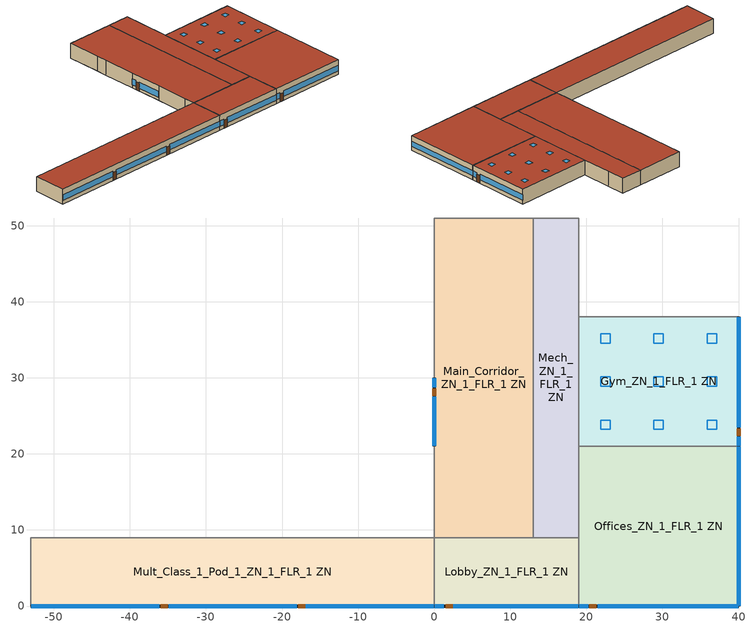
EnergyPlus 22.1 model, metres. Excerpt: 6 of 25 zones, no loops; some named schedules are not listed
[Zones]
Gym_ZN_1_FLR_1 ZN
 floor ground (Foundation F 126 Perim 170 Area 3570): 40,38 40,21 19,21 19,38 z0
 wall outside (Typical Insulated Steel Framed Exterior Wall R-12.99): 40,21 40,38 z0:4
 wall to Offices_ZN_1_FLR_1 ZN (Typical Interior Wall): 19,21 40,21 z0:4
 wall to Kitchen_ZN_1_FLR_1 ZN (Typical Interior Wall): 40,38 19,38 z0:4
 wall to Mech_ZN_1_FLR_1 ZN (Typical Interior Wall): 19,38 19,21 z0:4
 window (U 0.45 SHGC 0.25 Simple Glazing Window Weighted U-0.45 SHGC 0.25): 40,21.05 40,22.27 / 40,23.49 40,37.95 z0.99:2.51
 door (Typical Insulated Metal Door R-2.7): 40,22.38 40,23.3 z0:2.13
 roof outside (Typical IEAD Roof - Highly Reflective R-25.64): 40,21 40,38 19,38 19,21 z4
 skylight (U 0.55 SHGC 0.35 Simple Glazing Window U-0.55 SHGC 0.35): 21.89,23.22 23.11,23.22 23.11,24.44 21.89,24.44 z4; 28.89,23.22 30.11,23.22 30.11,24.44 28.89,24.44 z4; 35.89,23.22 37.11,23.22 37.11,24.44 35.89,24.44 z4; 21.89,28.89 23.11,28.89 23.11,30.11 21.89,30.11 z4; 28.89,28.89 30.11,28.89 30.11,30.11 28.89,30.11 z4; 35.89,28.89 37.11,28.89 37.11,30.11 35.89,30.11 z4; 21.89,34.56 23.11,34.56 23.11,35.78 21.89,35.78 z4; 28.89,34.56 30.11,34.56 30.11,35.78 28.89,35.78 z4; 35.89,34.56 37.11,34.56 37.11,35.78 35.89,35.78 z4
Lobby_ZN_1_FLR_1 ZN
 floor ground (Foundation F 126 Perim 190 Area 1710): 19,9 19,0 0,0 0,9 z0
 wall outside (Typical Insulated Steel Framed Exterior Wall R-12.99): 0,0 19,0 z0:4
 wall to Offices_ZN_1_FLR_1 ZN (Typical Interior Wall): 19,0 19,9 z0:4
 wall to Mech_ZN_1_FLR_1 ZN (Typical Interior Wall): 19,9 13,9 z0:4
 wall to Main_Corridor_ZN_1_FLR_1 ZN (Typical Interior Wall): 13,9 0,9 z0:4
 wall to Mult_Class_1_Pod_1_ZN_1_FLR_1 ZN (Typical Interior Wall): 0,9 0,0 z0:4
 window (U 0.45 SHGC 0.25 Simple Glazing Window Weighted U-0.45 SHGC 0.25): 0.05,0 1.27,0 / 2.49,0 18.95,0 z1:2.51
 door (Typical Insulated Metal Door R-2.7): 1.5,0 2.41,0 z0:2.13
 roof outside (Typical IEAD Roof - Highly Reflective R-25.64): 19,0 19,9 0,9 0,0 z4
Main_Corridor_ZN_1_FLR_1 ZN
 floor ground (Foundation F 126 Perim 90 Area 5460): 13,51 13,9 0,9 0,51 z0
 wall outside (Typical Insulated Steel Framed Exterior Wall R-12.99): 0,30 0,21 z0:4
 wall to Mech_ZN_1_FLR_1 ZN (Typical Interior Wall): 13,9 13,51 z0:4
 wall to Bath_ZN_1_FLR_1 ZN (Typical Interior Wall): 13,51 0,51 z0:4
 wall to Mult_Class_2_Pod_2_ZN_1_FLR_1 ZN (Typical Interior Wall): 0,51 0,42 z0:4
 wall to Corridor_Pod_2_ZN_1_FLR_1 ZN (Typical Interior Wall): 0,42 0,39 z0:4
 wall to Mult_Class_1_Pod_2_ZN_1_FLR_1 ZN (Typical Interior Wall): 0,39 0,30 z0:4
 wall to Mult_Class_2_Pod_1_ZN_1_FLR_1 ZN (Typical Interior Wall): 0,21 0,12 z0:4
 wall to Corridor_Pod_1_ZN_1_FLR_1 ZN (Typical Interior Wall): 0,12 0,9 z0:4
 window (U 0.45 SHGC 0.25 Simple Glazing Window Weighted U-0.45 SHGC 0.25): 0,29.95 0,28.73 / 0,27.51 0,21.05 z0.88:2.52
 door (Typical Insulated Metal Door R-2.7): 0,28.58 0,27.67 z0:2.13
 roof outside (Typical IEAD Roof - Highly Reflective R-25.64): 13,9 13,51 0,51 0,9 z4
Mech_ZN_1_FLR_1 ZN
 floor ground (Foundation F 126 Perim 0 Area 2520): 19,51 19,9 13,9 13,51 z0
 wall to Offices_ZN_1_FLR_1 ZN (Typical Interior Wall): 19,9 19,21 z0:4
 wall to Kitchen_ZN_1_FLR_1 ZN (Typical Interior Wall): 19,38 19,46 z0:4
 wall to Cafeteria_ZN_1_FLR_1 ZN (Typical Interior Wall): 19,46 19,51 z0:4
 wall to Bath_ZN_1_FLR_1 ZN (Typical Interior Wall): 19,51 13,51 z0:4
 roof outside (Typical IEAD Roof - Highly Reflective R-25.64): 19,9 19,51 13,51 13,9 z4
Mult_Class_1_Pod_1_ZN_1_FLR_1 ZN
 floor ground (Foundation F 126 Perim 530 Area 4770): 0,9 0,0 -53,0 -53,9 z0
 wall outside (Typical Insulated Steel Framed Exterior Wall R-12.99): -53,0 0,0 z0:4
 wall to Corridor_Pod_1_ZN_1_FLR_1 ZN (Typical Interior Wall): 0,9 -53,9 z0:4
 wall to Corner_Class_1_Pod_1_ZN_1_FLR_1 ZN (Typical Interior Wall): -53,9 -53,0 z0:4
 window (U 0.45 SHGC 0.25 Simple Glazing Window Weighted U-0.45 SHGC 0.25): -52.95,0 -36.13,0 / -34.91,0 -18.09,0 / -16.87,0 -0.05,0 z1.03:2.5
 door (Typical Insulated Metal Door R-2.7): -35.94,0 -35.02,0 / -17.88,0 -16.97,0 z0:2.13
 roof outside (Typical IEAD Roof - Highly Reflective R-25.64): 0,0 0,9 -53,9 -53,0 z4
Offices_ZN_1_FLR_1 ZN
 floor ground (Foundation F 126 Perim 420 Area 4410): 40,21 40,0 19,0 19,21 z0
 wall outside (Typical Insulated Steel Framed Exterior Wall R-12.99): 19,0 40,0 40,21 z0:4
 window (U 0.45 SHGC 0.25 Simple Glazing Window Weighted U-0.45 SHGC 0.25): 19.05,0 20.27,0 / 21.49,0 39.95,0 z1.01:2.51; 40,0.05 40,20.95 z1.1:2.51
 door (Typical Insulated Metal Door R-2.7): 20.39,0 21.3,0 z0:2.13
 roof outside (Typical IEAD Roof - Highly Reflective R-25.64): 40,0 40,21 19,21 19,0 z4
[Building]
-PrimarySchool-ASHRAE 169-2013-3C created: 2022-11-21 15:11:42 -0700: North Axis {deg}=0; Terrain=City; Loads Convergence Tolerance Value {W}=0.04; Temperature Convergence Tolerance Value {deltaC}=0.2; Solar Distribution=FullInteriorAndExterior; Maximum Number of Warmup Days=25; Minimum Number of Warmup Days=6
[Site:Location]
San Diego-Brown Field Muni AP_CA_USA: Latitude {deg}=32.58; Longitude {deg}=-116.98; Time Zone {hr}=-8; Elevation {m}=159
[Site:GroundTemperature:FCfactorMethod]
January Ground Temperature {C}=18.8; February Ground Temperature {C}=14.3; March Ground Temperature {C}=13.6; April Ground Temperature {C}=13.2; May Ground Temperature {C}=13.3; June Ground Temperature {C}=12.6; July Ground Temperature {C}=15.3; August Ground Temperature {C}=15.6; September Ground Temperature {C}=17.7; October Ground Temperature {C}=19.4; November Ground Temperature {C}=19.7; December Ground Temperature {C}=18.5
[Site:WaterMainsTemperature]
Calculation Method=Correlation; Annual Average Outdoor Air Temperature {C}=16; Maximum Difference In Monthly Average Outdoor Air Temperatures {deltaC}=7.1
[SizingPeriod:DesignDay] Day of Month=21; Dry-Bulb Temperature Range Modifier Type=DefaultMultipliers; Humidity Condition Type=Wetbulb; Barometric Pressure {Pa}=99429; Rain Indicator=No; Snow Indicator=No; Daylight Saving Time Indicator=No; Begin Environment Reset Mode=FullResetAtBeginEnvironment
Name | Month | Day Type | Maximum Dry-Bulb Temperature {C} | Daily Dry-Bulb Temperature Range {deltaC} | Wetbulb or DewPoint at Maximum Dry-Bulb {C} | Wind Speed {m/s} | Wind Direction {deg} | Solar Model Indicator | ASHRAE Clear Sky Optical Depth for Beam Irradiance (taub) | ASHRAE Clear Sky Optical Depth for Diffuse Irradiance (taud) | Sky Clearness
San.Diego-Brown.Field.Muni.AP_CA_USA Ann Clg .4% Condns DB=>MWB | 8 | SummerDesignDay | 31.3 | 8.9 | 18.4 | 4.1 | 280 | ASHRAETau | 0.412 | 2.276
San.Diego-Brown.Field.Muni.AP_CA_USA Ann Htg 99.6% Condns DB | 12 | WinterDesignDay | 3.8 | 0 | 3.8 | 3 | 120 | ASHRAEClearSky |  |  | 0
[Material]
Name | Roughness | Thickness {m} | Conductivity {W/m-K} | Density {kg/m3} | Specific Heat {J/kg-K} | Thermal Absorptance | Solar Absorptance | Visible Absorptance
25mm Stucco | Smooth | 0.0254 | 0.72 | 1856 | 840 | 0.9 | 0.7 | 0.7
5/8 in. Gypsum Board | MediumSmooth | 0.0159 | 0.16 | 800 | 1090 | 0.9 | 0.7 | 0.7
F08 Metal surface; Metal Roof Surface | Smooth | 0.0008 | 45.28 | 7824 | 500 | 0.9 | 0.7 | 0.7
G01 13mm gypsum board | Smooth | 0.0127 | 0.16 | 800 | 1090 | 0.9 | 0.7 | 0.5
Roof Membrane - Highly Reflective | VeryRough | 0.0095 | 0.16 | 1121.29 | 1460 | 0.75 | 0.45 | 0.7
Std Wood 6inch | MediumSmooth | 0.15 | 0.12 | 540 | 1210 | 0.9 | 0.7 | 0.7
[Material:NoMass] Roughness=Smooth; Thermal Absorptance=0.9; Solar Absorptance=0.7; Visible Absorptance=0.7
Name | Thermal Resistance {m2-K/W}
Typical Insulation R-1.85 | 0.326262
Typical Insulation R-10.81 | 1.90342
Typical Insulation R-24.52 | 4.31889
[WindowMaterial:SimpleGlazingSystem]
Name | U-Factor {W/m2-K} | Solar Heat Gain Coefficient
U 0.45 SHGC 0.25 Simple Glazing U-0.45 SHGC 0.25 | 2.55522 | 0.25
U 0.55 SHGC 0.35 Simple Glazing U-0.55 SHGC 0.35 | 3.12304 | 0.35
[Construction]
InteriorFurnishings: Std Wood 6inch
Typical IEAD Roof - Highly Reflective R-25.64: Roof Membrane - Highly Reflective, Typical Insulation R-24.52, Metal Roof Surface
Typical Insulated Metal Door R-2.7: F08 Metal surface, Typical Insulation R-1.85
Typical Insulated Steel Framed Exterior Wall R-12.99: 25mm Stucco, 5/8 in. Gypsum Board, Typical Insulation R-10.81, 5/8 in. Gypsum Board
Typical Interior Wall: G01 13mm gypsum board, G01 13mm gypsum board
U 0.45 SHGC 0.25 Simple Glazing Window Weighted U-0.45 SHGC 0.25: U 0.45 SHGC 0.25 Simple Glazing U-0.45 SHGC 0.25
U 0.55 SHGC 0.35 Simple Glazing Window U-0.55 SHGC 0.35: U 0.55 SHGC 0.35 Simple Glazing U-0.55 SHGC 0.35
[Construction:FfactorGroundFloor] F-Factor {W/m-K}=1.26344
Name | Area {m2} | PerimeterExposed {m}
Foundation F 126 Perim 0 Area 2520 | 252 | 0
Foundation F 126 Perim 170 Area 3570 | 357 | 17
Foundation F 126 Perim 190 Area 1710 | 171 | 19
Foundation F 126 Perim 420 Area 4410 | 441 | 42
Foundation F 126 Perim 530 Area 4770 | 477 | 53
Foundation F 126 Perim 90 Area 5460 | 546 | 9
[Zone] Multiplier=1; Part of Total Floor Area=Yes
Gym_ZN_1_FLR_1 ZN; Lobby_ZN_1_FLR_1 ZN; Main_Corridor_ZN_1_FLR_1 ZN; Mech_ZN_1_FLR_1 ZN; Mult_Class_1_Pod_1_ZN_1_FLR_1 ZN; Offices_ZN_1_FLR_1 ZN
[InternalMass] Construction=InteriorFurnishings
Name | Zone or ZoneList | Surface Area {m2}
Gym_ZN_1_FLR_1 Mass | Gym_ZN_1_FLR_1 ZN | 714
Lobby_ZN_1_FLR_1 Mass | Lobby_ZN_1_FLR_1 ZN | 342
Main_Corridor_ZN_1_FLR_1 Mass | Main_Corridor_ZN_1_FLR_1 ZN | 1092
Mech_ZN_1_FLR_1 Mass | Mech_ZN_1_FLR_1 ZN | 504
Mult_Class_1_Pod_1_ZN_1_FLR_1 Mass | Mult_Class_1_Pod_1_ZN_1_FLR_1 ZN | 954
Offices_ZN_1_FLR_1 Mass | Offices_ZN_1_FLR_1 ZN | 882
[ZoneInfiltration:DesignFlowRate] Schedule=SchoolPrimary INFIL_SCH_PNNL; Design Flow Rate Calculation Method=Flow/ExteriorArea; Constant Term Coefficient=0; Temperature Term Coefficient=0; Velocity Term Coefficient=0.224; Velocity Squared Term Coefficient=0
Name | Zone or ZoneList | Flow per Exterior Surface Area {m3/s-m2}
Gym_ZN_1_FLR_1 Infiltration | Gym_ZN_1_FLR_1 ZN | 9.11317e-05
Lobby_ZN_1_FLR_1 Infiltration | Lobby_ZN_1_FLR_1 ZN | 0.000175253
Main_Corridor_ZN_1_FLR_1 Infiltration | Main_Corridor_ZN_1_FLR_1 ZN | 3.52313e-05
Mult_Class_1_Pod_1_ZN_1_FLR_1 Infiltration | Mult_Class_1_Pod_1_ZN_1_FLR_1 ZN | 0.000175253
Offices_ZN_1_FLR_1 Infiltration | Offices_ZN_1_FLR_1 ZN | 0.000157124
[Daylighting:Controls] Lighting Control Type=Stepped; Minimum Input Power Fraction for Continuous or ContinuousOff Dimming Control=0.3; Minimum Light Output Fraction for Continuous or ContinuousOff Dimming Control=0.2; Number of Stepped Control Steps=3; Probability Lighting will be Reset When Needed in Manual Stepped Control=1; Glare Calculation Azimuth Angle of View Direction Clockwise from Zone y-Axis {deg}=-0; Maximum Allowable Discomfort Glare Index=22
Name | Zone or Space | Glare Calculation Daylighting Reference Point | Daylighting Reference Point Name 1 | Fraction of Lights Controlled by Reference Point 1 | Illuminance Setpoint at Reference Point 1 {lux} | Daylighting Reference Point Name 2 | Fraction of Lights Controlled by Reference Point 2 | Illuminance Setpoint at Reference Point 2 {lux}
Gym_ZN_1_FLR_1 ZN DaylightingControls | Gym_ZN_1_FLR_1 ZN | Gym_ZN_1_FLR_1 Daylt Sensor 1 | Gym_ZN_1_FLR_1 Daylt Sensor 1 | 0.487 | 538 | Gym_ZN_1_FLR_1 Daylt Sensor 2 | 0.487 | 538
Lobby_ZN_1_FLR_1 ZN DaylightingControls | Lobby_ZN_1_FLR_1 ZN | Lobby_ZN_1_FLR_1 Daylt Sensor 1 | Lobby_ZN_1_FLR_1 Daylt Sensor 1 | 0.279 | 269 | Lobby_ZN_1_FLR_1 Daylt Sensor 2 | 0.279 | 269
Main_Corridor_ZN_1_FLR_1 ZN DaylightingControls | Main_Corridor_ZN_1_FLR_1 ZN | Main_Corridor_ZN_1_FLR_1 Daylt Sensor 1 | Main_Corridor_ZN_1_FLR_1 Daylt Sensor 1 | 0.053 | 375 | Main_Corridor_ZN_1_FLR_1 Daylt Sensor 2 | 0.053 | 375
Mult_Class_1_Pod_1_ZN_1_FLR_1 ZN DaylightingControls | Mult_Class_1_Pod_1_ZN_1_FLR_1 ZN | Mult_Class_1_Pod_1_ZN_1_FLR_1 Daylt Sensor 1 | Mult_Class_1_Pod_1_ZN_1_FLR_1 Daylt Sensor 1 | 0.278 | 377 | Mult_Class_1_Pod_1_ZN_1_FLR_1 Daylt Sensor 2 | 0.278 | 377
Offices_ZN_1_FLR_1 ZN DaylightingControls | Offices_ZN_1_FLR_1 ZN | Offices_ZN_1_FLR_1 Daylt Sensor 1 | Offices_ZN_1_FLR_1 Daylt Sensor 1 | 0.224 | 323 | Offices_ZN_1_FLR_1 Daylt Sensor 2 | 0.196 | 323
[Exterior:Lights] Control Option=AstronomicalClock
Name | Schedule | Design Level {W}
NonDimming Exterior Lights Def | SchoolPrimary Exterior_lighting_schedule_a | 150.48
Occ Sensing Exterior Lights Def | SchoolPrimary Exterior_lighting_schedule_b_2016 | 2233.154
[EnergyManagementSystem:Sensor]
Name | Output:Variable or Output:Meter Index Key | Output:Variable or Output:Meter
Business_Sensor | SchoolPrimary_BUSINESS_SCH | Schedule Value
Facility_Int_LTG |  | InteriorLights:Electricity
Mains_Water_Temp_Sen | Environment | Site Mains Water Temperature
[EnergyManagementSystem:Actuator]
Name | Actuated Component Unique | Actuated Component Type | Actuated Component Control Type
Bath_ZN_1_FLR_1ZN_Light1_Actuator | Bath_ZN_1_FLR_1 ZN PrimarySchool Restroom Lights | Lights | Electricity Rate
Cafeteria_ZN_1_FLR_1ZN_Light1_Actuator | Cafeteria_ZN_1_FLR_1 ZN PrimarySchool Cafeteria Lights | Lights | Electricity Rate
Computer_Class_ZN_1_FLR_1ZN_Light1_Actuator | Computer_Class_ZN_1_FLR_1 ZN PrimarySchool ComputerRoom Lights | Lights | Electricity Rate
Corner_Class_1_Pod_1_ZN_1_FLR_1ZN_Light1_Actuator; Corner_Class_1_Pod_2_ZN_1_FLR_1ZN_Light1_Actuator; Corner_Class_1_Pod_3_ZN_1_FLR_1ZN_Light1_Actuator; Corner_Class_2_Pod_1_ZN_1_FLR_1ZN_Light1_Actuator; Corner_Class_2_Pod_2_ZN_1_FLR_1ZN_Light1_Actuator; Corner_Class_2_Pod_3_ZN_1_FLR_1ZN_Light1_Actuator; Mult_Class_1_Pod_1_ZN_1_FLR_1ZN_Light1_Actuator; Mult_Class_1_Pod_2_ZN_1_FLR_1ZN_Light1_Actuator; Mult_Class_1_Pod_3_ZN_1_FLR_1ZN_Light1_Actuator; Mult_Class_2_Pod_1_ZN_1_FLR_1ZN_Light1_Actuator; Mult_Class_2_Pod_2_ZN_1_FLR_1ZN_Light1_Actuator; Mult_Class_2_Pod_3_ZN_1_FLR_1ZN_Light1_Actuator | Corner_Class_1_Pod_1_ZN_1_FLR_1 ZN PrimarySchool Classroom Lights | Lights | Electricity Rate
Corridor_Pod_1_ZN_1_FLR_1ZN_Light1_Actuator; Corridor_Pod_2_ZN_1_FLR_1ZN_Light1_Actuator; Corridor_Pod_3_ZN_1_FLR_1ZN_Light1_Actuator; Main_Corridor_ZN_1_FLR_1ZN_Light1_Actuator | Corridor_Pod_1_ZN_1_FLR_1 ZN PrimarySchool Corridor Lights | Lights | Electricity Rate
Gym_ZN_1_FLR_1ZN_Light1_Actuator | Gym_ZN_1_FLR_1 ZN PrimarySchool Gym Lights | Lights | Electricity Rate
Kitchen_ZN_1_FLR_1ZN_Light1_Actuator | Kitchen_ZN_1_FLR_1 ZN PrimarySchool Kitchen Lights | Lights | Electricity Rate
Library_Media_Center_ZN_1_FLR_1ZN_Light1_Actuator | Library_Media_Center_ZN_1_FLR_1 ZN PrimarySchool Library Lights | Lights | Electricity Rate
Lobby_ZN_1_FLR_1ZN_Light1_Actuator | Lobby_ZN_1_FLR_1 ZN PrimarySchool Lobby Lights | Lights | Electricity Rate
Mains_Water_Temp_Act | Mains Water Temperature | Schedule:Constant | Schedule Value
Mech_ZN_1_FLR_1ZN_Light1_Actuator | Mech_ZN_1_FLR_1 ZN PrimarySchool Mechanical Lights | Lights | Electricity Rate
Offices_ZN_1_FLR_1ZN_Light1_Actuator | Offices_ZN_1_FLR_1 ZN PrimarySchool Office Lights | Lights | Electricity Rate
[EnergyManagementSystem:Program]
Mains_Water_Prg: SET Mains_Water_Temp_Act = Mains_Water_Temp_Sen
SET_Bath_ZN_1_FLR_1ZN_Light_EMS_Program: SET Bath_ZN_1_FLR_1ZN_LSr_IP=0.093*Bath_ZN_1_FLR_1ZN_LSr/Bath_ZN_1_FLR_1ZN_Area; IF (Business_Sensor <= 0) && (Bath_ZN_1_FLR_1ZN_LSr_IP >= 0.02); SET Bath_ZN_1_FLR_1ZN_Light1_Actuator = 0.02*Bath_ZN_1_FLR_1ZN_Area/0.09290304; ELSE; SET Bath_ZN_1_FLR_1ZN_Light1_Actuator = NULL; ENDIF
SET_Cafeteria_ZN_1_FLR_1ZN_Light_EMS_Program: SET Cafeteria_ZN_1_FLR_1ZN_LSr_IP=0.093*Cafeteria_ZN_1_FLR_1ZN_LSr/Cafeteria_ZN_1_FLR_1ZN_Area; IF (Business_Sensor <= 0) && (Cafeteria_ZN_1_FLR_1ZN_LSr_IP >= 0.02); SET Cafeteria_ZN_1_FLR_1ZN_Light1_Actuator = 0.02*Cafeteria_ZN_1_FLR_1ZN_Area/0.09290304; ELSE; SET Cafeteria_ZN_1_FLR_1ZN_Light1_Actuator = NULL; ENDIF
SET_Computer_Class_ZN_1_FLR_1ZN_Light_EMS_Program: SET Computer_Class_ZN_1_FLR_1ZN_LSr_IP=0.093*Computer_Class_ZN_1_FLR_1ZN_LSr/Computer_Class_ZN_1_FLR_1ZN_Area; IF (Business_Sensor <= 0) && (Computer_Class_ZN_1_FLR_1ZN_LSr_IP >= 0.02); SET Computer_Class_ZN_1_FLR_1ZN_Light1_Actuator = 0.02*Computer_Class_ZN_1_FLR_1ZN_Area/0.09290304; ELSE; SET Computer_Class_ZN_1_FLR_1ZN_Light1_Actuator = NULL; ENDIF
SET_Corner_Class_1_Pod_1_ZN_1_FLR_1ZN_Light_EMS_Program: SET Corner_Class_1_Pod_1_ZN_1_FLR_1ZN_LSr_IP=0.093*Corner_Class_1_Pod_1_ZN_1_FLR_1ZN_LSr/Corner_Class_1_Pod_1_ZN_1_FLR_1ZN_Area; IF (Business_Sensor <= 0) && (Corner_Class_1_Pod_1_ZN_1_FLR_1ZN_LSr_IP >= 0.02); SET Corner_Class_1_Pod_1_ZN_1_FLR_1ZN_Light1_Actuator = 0.02*Corner_Class_1_Pod_1_ZN_1_FLR_1ZN_Area/0.09290304; ELSE; SET Corner_Class_1_Pod_1_ZN_1_FLR_1ZN_Light1_Actuator = NULL; ENDIF
SET_Corner_Class_1_Pod_2_ZN_1_FLR_1ZN_Light_EMS_Program: SET Corner_Class_1_Pod_2_ZN_1_FLR_1ZN_LSr_IP=0.093*Corner_Class_1_Pod_2_ZN_1_FLR_1ZN_LSr/Corner_Class_1_Pod_2_ZN_1_FLR_1ZN_Area; IF (Business_Sensor <= 0) && (Corner_Class_1_Pod_2_ZN_1_FLR_1ZN_LSr_IP >= 0.02); SET Corner_Class_1_Pod_2_ZN_1_FLR_1ZN_Light1_Actuator = 0.02*Corner_Class_1_Pod_2_ZN_1_FLR_1ZN_Area/0.09290304; ELSE; SET Corner_Class_1_Pod_2_ZN_1_FLR_1ZN_Light1_Actuator = NULL; ENDIF
SET_Corner_Class_1_Pod_3_ZN_1_FLR_1ZN_Light_EMS_Program: SET Corner_Class_1_Pod_3_ZN_1_FLR_1ZN_LSr_IP=0.093*Corner_Class_1_Pod_3_ZN_1_FLR_1ZN_LSr/Corner_Class_1_Pod_3_ZN_1_FLR_1ZN_Area; IF (Business_Sensor <= 0) && (Corner_Class_1_Pod_3_ZN_1_FLR_1ZN_LSr_IP >= 0.02); SET Corner_Class_1_Pod_3_ZN_1_FLR_1ZN_Light1_Actuator = 0.02*Corner_Class_1_Pod_3_ZN_1_FLR_1ZN_Area/0.09290304; ELSE; SET Corner_Class_1_Pod_3_ZN_1_FLR_1ZN_Light1_Actuator = NULL; ENDIF
SET_Corner_Class_2_Pod_1_ZN_1_FLR_1ZN_Light_EMS_Program: SET Corner_Class_2_Pod_1_ZN_1_FLR_1ZN_LSr_IP=0.093*Corner_Class_2_Pod_1_ZN_1_FLR_1ZN_LSr/Corner_Class_2_Pod_1_ZN_1_FLR_1ZN_Area; IF (Business_Sensor <= 0) && (Corner_Class_2_Pod_1_ZN_1_FLR_1ZN_LSr_IP >= 0.02); SET Corner_Class_2_Pod_1_ZN_1_FLR_1ZN_Light1_Actuator = 0.02*Corner_Class_2_Pod_1_ZN_1_FLR_1ZN_Area/0.09290304; ELSE; SET Corner_Class_2_Pod_1_ZN_1_FLR_1ZN_Light1_Actuator = NULL; ENDIF
SET_Corner_Class_2_Pod_2_ZN_1_FLR_1ZN_Light_EMS_Program: SET Corner_Class_2_Pod_2_ZN_1_FLR_1ZN_LSr_IP=0.093*Corner_Class_2_Pod_2_ZN_1_FLR_1ZN_LSr/Corner_Class_2_Pod_2_ZN_1_FLR_1ZN_Area; IF (Business_Sensor <= 0) && (Corner_Class_2_Pod_2_ZN_1_FLR_1ZN_LSr_IP >= 0.02); SET Corner_Class_2_Pod_2_ZN_1_FLR_1ZN_Light1_Actuator = 0.02*Corner_Class_2_Pod_2_ZN_1_FLR_1ZN_Area/0.09290304; ELSE; SET Corner_Class_2_Pod_2_ZN_1_FLR_1ZN_Light1_Actuator = NULL; ENDIF
SET_Corner_Class_2_Pod_3_ZN_1_FLR_1ZN_Light_EMS_Program: SET Corner_Class_2_Pod_3_ZN_1_FLR_1ZN_LSr_IP=0.093*Corner_Class_2_Pod_3_ZN_1_FLR_1ZN_LSr/Corner_Class_2_Pod_3_ZN_1_FLR_1ZN_Area; IF (Business_Sensor <= 0) && (Corner_Class_2_Pod_3_ZN_1_FLR_1ZN_LSr_IP >= 0.02); SET Corner_Class_2_Pod_3_ZN_1_FLR_1ZN_Light1_Actuator = 0.02*Corner_Class_2_Pod_3_ZN_1_FLR_1ZN_Area/0.09290304; ELSE; SET Corner_Class_2_Pod_3_ZN_1_FLR_1ZN_Light1_Actuator = NULL; ENDIF
SET_Corridor_Pod_1_ZN_1_FLR_1ZN_Light_EMS_Program: SET Corridor_Pod_1_ZN_1_FLR_1ZN_LSr_IP=0.093*Corridor_Pod_1_ZN_1_FLR_1ZN_LSr/Corridor_Pod_1_ZN_1_FLR_1ZN_Area; IF (Business_Sensor <= 0) && (Corridor_Pod_1_ZN_1_FLR_1ZN_LSr_IP >= 0.02); SET Corridor_Pod_1_ZN_1_FLR_1ZN_Light1_Actuator = 0.02*Corridor_Pod_1_ZN_1_FLR_1ZN_Area/0.09290304; ELSE; SET Corridor_Pod_1_ZN_1_FLR_1ZN_Light1_Actuator = NULL; ENDIF
SET_Corridor_Pod_2_ZN_1_FLR_1ZN_Light_EMS_Program: SET Corridor_Pod_2_ZN_1_FLR_1ZN_LSr_IP=0.093*Corridor_Pod_2_ZN_1_FLR_1ZN_LSr/Corridor_Pod_2_ZN_1_FLR_1ZN_Area; IF (Business_Sensor <= 0) && (Corridor_Pod_2_ZN_1_FLR_1ZN_LSr_IP >= 0.02); SET Corridor_Pod_2_ZN_1_FLR_1ZN_Light1_Actuator = 0.02*Corridor_Pod_2_ZN_1_FLR_1ZN_Area/0.09290304; ELSE; SET Corridor_Pod_2_ZN_1_FLR_1ZN_Light1_Actuator = NULL; ENDIF
SET_Corridor_Pod_3_ZN_1_FLR_1ZN_Light_EMS_Program: SET Corridor_Pod_3_ZN_1_FLR_1ZN_LSr_IP=0.093*Corridor_Pod_3_ZN_1_FLR_1ZN_LSr/Corridor_Pod_3_ZN_1_FLR_1ZN_Area; IF (Business_Sensor <= 0) && (Corridor_Pod_3_ZN_1_FLR_1ZN_LSr_IP >= 0.02); SET Corridor_Pod_3_ZN_1_FLR_1ZN_Light1_Actuator = 0.02*Corridor_Pod_3_ZN_1_FLR_1ZN_Area/0.09290304; ELSE; SET Corridor_Pod_3_ZN_1_FLR_1ZN_Light1_Actuator = NULL; ENDIF
